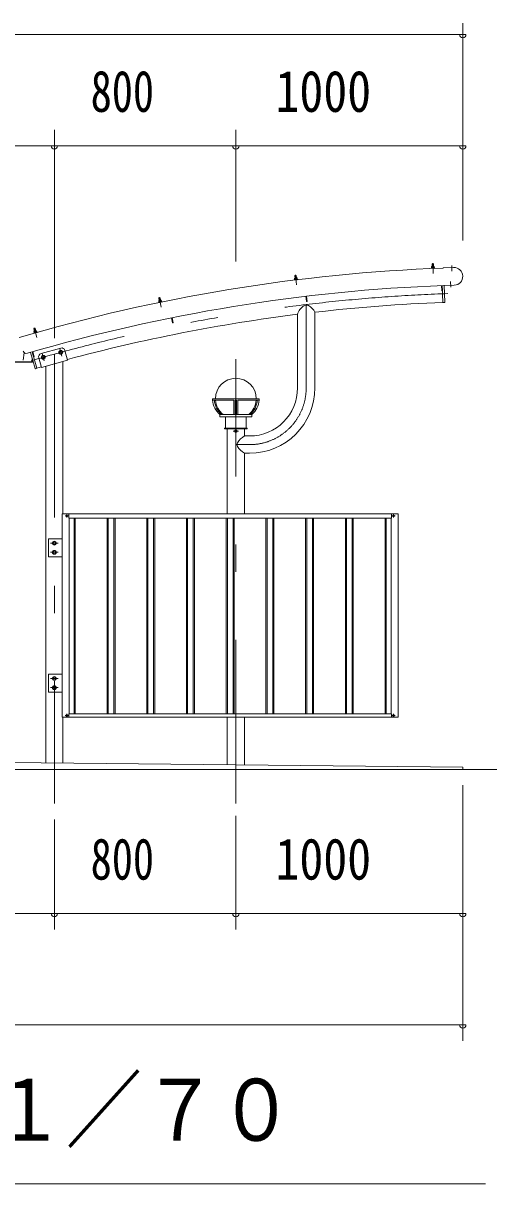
# Model space of a CAD drawing. Units: millimetres, scale not verified. Extents: x -37128 to 37128, y -14700 to 14700.
# Drawn here: x 12477 to 14565, y 1303 to 6414 of the extents above; entities that cross this region are included whole.
import ezdxf
from ezdxf.enums import TextEntityAlignment as Align

# ---------------------------------------------------------------- set-up
doc = ezdxf.new("R2010")
doc.units = ezdxf.units.MM
doc.header["$LTSCALE"] = 60
doc.linetypes.add('USER3', pattern=[24, 12, -5, 2, -5])
for name, color, linetype, lineweight in [('0-0_0', 7, 'Continuous', 18), ('0-2_1-0BOLD', 7, 'Continuous', 18), ('0-3_1-2CENTER', 3, 'USER3', 18), ('0-4_1-4THIN', 4, 'Continuous', 18), ('0-5_1-5DIM', 3, 'Continuous', 18)]:
    doc.layers.add(name, color=color, linetype=linetype, lineweight=lineweight)
doc.styles.add('ＭＳ ゴシック', font='')
doc.styles.get('ＭＳ ゴシック').set_extended_font_data('MS Gothic')

# ---------------------------------------------------------------- blocks, each defined once
blk = doc.blocks.new('ledl')
at = {"layer": '0-0_0'}
for p, q in [((14388.17, 13926.97), (14183.17, 13926.97)), ((14183.17, 13920.97), (14183.17, 13926.97)), ((14276.67, 13920.97), (14183.17, 13920.97)), ((14276.67, 13920.97), (14276.67, 13856.97)), ((14288.67, 13920.97), (14282.67, 13920.97)), ((14282.67, 13920.97), (14282.67, 13856.97)), ((14288.67, 13920.97), (14288.67, 13856.97)), ((14388.17, 13920.97), (14294.67, 13920.97)), ((14294.67, 13920.97), (14294.67, 13856.97)), ((14388.17, 13920.97), (14388.17, 13926.97)), ((14355.67, 13846.97), (14355.67, 13856.97)), ((14215.67, 13846.97), (14355.67, 13846.97)), ((14240.67, 13796.97), (14240.67, 13846.97)), ((14330.67, 13796.97), (14330.67, 13846.97)), ((14240.67, 13796.97), (14330.67, 13796.97))]:
    blk.add_line(p, q, dxfattribs=at)
blk.add_lwpolyline([(14215.67, 13846.97), (14215.67, 13856.97), (14355.67, 13856.97)], dxfattribs=at)
for start, end in [(0, 180), (183.82255, 231.05756), (308.94244, 356.17745)]:
    blk.add_arc((14285.67, 13926.97), 90, start, end, dxfattribs=at)
for centre, major_axis, start_param, end_param in [((14285.67, 13926.97), (102.47, 6.5), 3.1362923, 3.9034857), ((14293.67, 13926.97), (102.47, 6.5), 3.1362923, 3.9034857), ((14277.67, 13926.97), (-102.47, 6.5), 2.3796996, 3.146893), ((14285.67, 13926.97), (-102.47, 6.5), 2.3796996, 3.146893)]:
    blk.add_ellipse(centre, major_axis=major_axis, ratio=0.92312, start_param=start_param, end_param=end_param, dxfattribs=at)

msp = doc.modelspace()

# ---------------------------------------------------------------- linework, layer by layer
at = {"layer": '0-2_1-0BOLD'}
for p, q in [((14279.38, 5352.12), (14279.77, 5342.13)), ((14279.9, 5341.64), (14280.07, 5337.14)), ((14285.84, 5337.36), (14285.67, 5341.87)), ((14328.05, 5335.91), (14374.01, 5337.7)), ((14328.05, 5335.91), (14328.07, 5335.4)), ((13680.17, 5302.04), (13674.21, 5301.33)), ((13676.1, 5286.45), (13675.56, 5290.93)), ((13681.29, 5291.62), (13681.83, 5287.14)), ((14332.28, 5258.02), (14335.1, 5184.91)), ((13080.88, 5203.77), (13074.99, 5202.59)), ((13078.06, 5187.91), (13077.17, 5192.33)), ((13082.83, 5193.46), (13083.72, 5189.04)), ((13131.07, 5116.34), (13135.6, 5093.79)), ((13686.38, 4807.54), (13686.38, 5131.54)), ((13762.68, 5140.71), (13762.68, 4807.54)), ((12528.37, 5069.86), (12529.61, 5069.18)), ((12526.87, 5057.46), (12528.12, 5053.13)), ((12533.67, 5054.74), (12532.42, 5059.07)), ((12481.72, 4962.62), (12477.29, 4929.29)), ((12529.43, 4892.93), (12508.93, 4963.66)), ((12556.07, 4958.91), (12642.78, 4983.03)), ((12644.8, 4971.12), (12637.57, 4969.12)), ((12650.16, 4965.85), (12644.8, 4971.12)), ((12648.27, 4958.59), (12650.16, 4965.85)), ((12515.53, 4922.92), (12313.53, 4922.92)), ((12313.53, 4920.62), (12515.53, 4920.62)), ((12516.23, 4923.62), (12516.23, 4938.46)), ((12518.53, 4930.52), (12518.53, 4923.62)), ((12545.64, 4940.46), (12557.64, 4897.07)), ((12567.73, 4949.68), (12560.5, 4947.67)), ((12573.08, 4944.41), (12567.73, 4949.68)), ((12571.2, 4937.15), (12573.08, 4944.41)), ((12652.68, 4923.51), (12652.68, 4253.54)), ((12576.38, 4902.28), (12576.38, 3155.92)), ((13376.38, 4253.54), (13376.38, 4627.54)), ((13413.42, 4617.89), (13412.44, 4618.91)), ((13413.42, 4617.19), (13412.44, 4616.17)), ((13414.18, 4618.65), (13413.16, 4619.63)), ((13414.18, 4616.43), (13413.16, 4615.45)), ((13414.88, 4618.65), (13415.9, 4619.63)), ((13414.88, 4616.43), (13415.9, 4615.45)), ((13415.64, 4617.89), (13416.62, 4618.91)), ((13415.64, 4617.19), (13416.62, 4616.17)), ((13474.53, 4519.39), (13452.68, 4519.39)), ((13452.68, 4519.39), (13452.68, 4253.54)), ((12649.53, 4253.54), (12649.53, 3357.54)), ((12649.53, 4253.54), (14129.53, 4253.54)), ((12668.86, 4243.75), (12668.27, 4244.36)), ((12668.86, 4243.33), (12668.27, 4242.72)), ((12669.32, 4244.21), (12668.71, 4244.8)), ((12669.32, 4242.87), (12668.71, 4242.28)), ((12669.74, 4244.21), (12670.35, 4244.8)), ((12669.74, 4242.87), (12670.35, 4242.28)), ((12670.2, 4243.75), (12670.79, 4244.36)), ((12670.2, 4243.33), (12670.79, 4242.72)), ((12677.93, 4233.54), (12677.93, 4253.54)), ((14101.13, 4233.54), (14101.13, 4253.54)), ((14108.86, 4243.75), (14108.27, 4244.36)), ((14108.86, 4243.33), (14108.27, 4242.72)), ((14109.32, 4244.21), (14108.71, 4244.8)), ((14109.32, 4242.87), (14108.71, 4242.28)), ((14109.74, 4244.21), (14110.35, 4244.8)), ((14109.74, 4242.87), (14110.35, 4242.28)), ((14110.2, 4243.75), (14110.79, 4244.36)), ((14110.2, 4243.33), (14110.79, 4242.72)), ((14129.53, 4253.54), (14129.53, 3357.54)), ((12677.93, 4233.54), (14101.13, 4233.54)), ((12679.53, 4233.54), (12679.53, 3372.54)), ((14099.53, 4233.54), (14099.53, 3372.54)), ((12589.53, 4143.54), (12649.53, 4143.54)), ((12589.53, 4143.54), (12589.53, 4063.54)), ((12614.53, 4131.05), (12608.03, 4127.29)), ((12608.03, 4127.29), (12608.03, 4119.79)), ((12614.53, 4091.05), (12608.03, 4087.29)), ((12621.03, 4127.29), (12614.53, 4131.05)), ((12621.03, 4087.29), (12614.53, 4091.05)), ((12589.53, 4063.54), (12649.53, 4063.54)), ((12608.03, 4087.29), (12608.03, 4079.79)), ((12589.53, 3547.54), (12649.53, 3547.54)), ((12589.53, 3547.54), (12589.53, 3467.54)), ((12614.53, 3535.05), (12608.03, 3531.29)), ((12608.03, 3531.29), (12608.03, 3523.79)), ((12621.03, 3531.29), (12614.53, 3535.05)), ((12614.53, 3495.05), (12608.03, 3491.29)), ((12608.03, 3491.29), (12608.03, 3483.79)), ((12621.03, 3491.29), (12614.53, 3495.05)), ((12589.53, 3467.54), (12649.53, 3467.54)), ((12649.53, 3357.54), (14129.53, 3357.54)), ((12652.68, 3357.54), (12652.68, 3155.16)), ((12668.86, 3364.75), (12668.27, 3365.36)), ((12668.86, 3364.33), (12668.27, 3363.72)), ((12669.32, 3365.21), (12668.71, 3365.8)), ((12669.32, 3363.87), (12668.71, 3363.28)), ((12669.74, 3365.21), (12670.35, 3365.8)), ((12669.74, 3363.87), (12670.35, 3363.28)), ((12670.2, 3364.75), (12670.79, 3365.36)), ((12670.2, 3364.33), (12670.79, 3363.72)), ((12677.93, 3372.54), (12677.93, 3357.54)), ((13376.38, 3147.92), (13376.38, 3357.54)), ((13452.68, 3357.54), (13452.68, 3147.16)), ((14108.86, 3364.75), (14108.27, 3365.36)), ((14108.86, 3364.33), (14108.27, 3363.72)), ((14109.32, 3365.21), (14108.71, 3365.8)), ((14109.32, 3363.87), (14108.71, 3363.28)), ((14109.74, 3365.21), (14110.35, 3365.8)), ((14109.74, 3363.87), (14110.35, 3363.28)), ((14110.2, 3364.75), (14110.79, 3365.36)), ((14110.2, 3364.33), (14110.79, 3363.72)), ((14564.54, 3127.54), (10264.52, 3127.54))]:
    msp.add_line(p, q, dxfattribs=at)
for points in [[(14276.78, 5335.41), (14289.27, 5335.9), (14289.2, 5337.49), (14276.71, 5337.01)], [(13685.36, 5285.94), (13685.17, 5287.53), (13672.76, 5286.05), (13672.94, 5284.47)], [(13087.33, 5188.13), (13075.07, 5185.68), (13074.76, 5187.24), (13087.01, 5189.71)], [(12525.34, 5050.66), (12537.34, 5054.13), (12536.9, 5055.67), (12524.89, 5052.2)], [(13364.53, 4627.54), (13364.53, 4629.84), (13464.53, 4629.84), (13464.53, 4627.54)]]:
    msp.add_lwpolyline(points, close=True, dxfattribs=at)
for points in [[(14277.21, 5337.03), (14277.04, 5341.53), (14277.87, 5342.06), (14287.66, 5342.44), (14288.53, 5341.98), (14288.71, 5337.48)], [(14285.76, 5342.36), (14285.37, 5352.35), (14284.34, 5353.32), (14280.34, 5353.16), (14279.38, 5352.12), (14285.37, 5352.35)], [(13684.67, 5287.48), (13684.14, 5291.95), (13683.24, 5292.34), (13673.5, 5291.18), (13672.72, 5290.59), (13673.25, 5286.11)], [(13675.39, 5291.4), (13674.21, 5301.33), (13675.08, 5302.45), (13679.05, 5302.92), (13680.17, 5302.04), (13681.35, 5292.12)], [(14324.27, 5258.2), (14325.17, 5235.22), (14321.97, 5235.09), (14321.07, 5258.07)], [(14333.65, 5183.35), (14327.16, 5183.1), (14324.26, 5258.2)], [(14377.05, 5259.76), (14331.08, 5257.97), (14331.06, 5258.46)], [(13086.52, 5189.6), (13085.64, 5194.03), (13084.71, 5194.34), (13075.1, 5192.41), (13074.36, 5191.76), (13075.25, 5187.34)], [(13076.96, 5192.79), (13074.99, 5202.59), (13075.78, 5203.77), (13079.7, 5204.55), (13080.88, 5203.77), (13082.84, 5193.97)], [(13723.25, 5210.9), (13725.97, 5188.06), (13729.15, 5188.44), (13726.43, 5211.28)], [(13135.6, 5093.79), (13138.73, 5094.42), (13134.2, 5116.97)], [(12528.37, 5069.86), (12524.53, 5068.75), (12523.85, 5067.51)], [(12532.39, 5059.57), (12529.61, 5069.18), (12523.85, 5067.51), (12526.62, 5057.9)], [(12525.37, 5052.34), (12524.12, 5056.67), (12524.8, 5057.37), (12534.21, 5060.1), (12535.17, 5059.86), (12536.42, 5055.53)], [(12519.68, 4966.78), (12526.08, 4944.69), (12523, 4943.8), (12516.61, 4965.89)], [(12516.61, 4965.89), (12537.53, 4893.71), (12531.29, 4891.9)], [(12661.26, 4972.58), (12673.25, 4929.23), (12557.64, 4897.07)], [(12648.27, 4958.59), (12641.04, 4956.59), (12635.69, 4961.85), (12637.57, 4969.12)], [(12571.2, 4937.15), (12563.96, 4935.14), (12558.61, 4940.41), (12560.5, 4947.67)], [(13452.68, 4627.54), (13452.68, 4595.69), (13474.53, 4595.69)], [(12621.03, 4127.29), (12621.03, 4119.79), (12614.53, 4116.03), (12608.03, 4119.79)], [(12621.03, 4087.29), (12621.03, 4079.79), (12614.53, 4076.03), (12608.03, 4079.79)], [(12621.03, 3531.29), (12621.03, 3523.79), (12614.53, 3520.03), (12608.03, 3523.79)], [(12621.03, 3491.29), (12621.03, 3483.79), (12614.53, 3480.03), (12608.03, 3483.79)], [(12677.93, 3372.54), (14101.13, 3372.54), (14101.13, 3357.54)], [(10414.53, 3127.54), (10414.53, 3137.54), (12414.53, 3157.54), (14414.53, 3137.54), (14414.53, 3127.54)]]:
    msp.add_lwpolyline(points, dxfattribs=at)
for centre, radius in [((12642.92, 4963.85), 8.5), ((12642.92, 4963.85), 6.3), ((12565.85, 4942.41), 8.5), ((12565.85, 4942.41), 6.3), ((13414.53, 4617.54), 5.9), ((12669.53, 4243.54), 3.54), ((14109.53, 4243.54), 3.54), ((12614.53, 4123.54), 8.5), ((12614.53, 4083.54), 8.5), ((12614.53, 4123.54), 6.3), ((12614.53, 4083.54), 6.3), ((12614.53, 3527.54), 8.5), ((12614.53, 3527.54), 6.3), ((12614.53, 3487.54), 8.5), ((12614.53, 3487.54), 6.3), ((12669.53, 3364.54), 3.54), ((14109.53, 3364.54), 3.54)]:
    msp.add_circle(centre, radius, dxfattribs=at)
for centre, radius, start, end in [((14614.53, -2272.36), 7613.15, 92.1564, 106.44423), ((14277.07, 5334.42), 1, 92.23167, 272.23166), ((14278.54, 5339.75), 2.33, 54.38918, 92.23167), ((14283.11, 5333.52), 8.74, 72.93558, 111.52777), ((14287.17, 5340.08), 2.33, 92.23167, 130.07417), ((14289.06, 5334.89), 1, 272.23167, 92.23167), ((14375.53, 5298.73), 39, 272.23167, 92.23167), ((13673.31, 5283.5), 1, 96.79214, 276.79213), ((13674.36, 5288.93), 2.33, 58.94965, 96.79214), ((13679.4, 5283.09), 8.74, 77.49605, 116.08823), ((13682.93, 5289.95), 2.33, 96.79214, 134.63463), ((13685.23, 5284.92), 1, 276.79214, 96.79214), ((14614.53, -2272.36), 7536.15, 92.15564, 106.33041), ((13075.51, 5184.74), 1, 101.3526, 281.35258), ((13076.13, 5190.24), 2.33, 63.51012, 101.3526), ((13081.62, 5184.81), 8.74, 82.05652, 120.6487), ((13084.6, 5191.94), 2.33, 101.3526, 139.1951), ((13087.28, 5187.11), 1, 281.3526, 101.3526), ((13752.54, 5111.42), 69.15, 123.52468, 163.08493), ((13725.39, 5152.4), 20, 60.71679, 123.52468), ((13702.35, 5111.3), 67.11, 25.98269, 60.71679), ((14614.53, -2272.36), 7461.85, 92.20737, 96.55524), ((14333.6, 5184.85), 1.5, 272.20737, 2.20737), ((14614.53, -2272.36), 7461.85, 97.14531, 105.08638), ((12534.3, 5057.7), 2.33, 106.1393, 143.9818), ((12525.86, 5049.77), 1, 106.1393, 286.13928), ((12526.01, 5055.3), 2.33, 68.29681, 106.1393), ((12531.93, 5050.34), 8.74, 86.84322, 125.43539), ((12537.38, 5053.1), 1, 286.1393, 106.1393), ((12491.33, 4974.15), 15, 196.44423, 286.33041), ((12560.09, 4944.46), 15, 105.54708, 195.46639), ((12646.8, 4968.58), 15, 15.46639, 105.54708), ((12515.53, 4923.62), 0.7, 270, 0), ((12515.53, 4923.62), 3, 270, 0), ((12530.87, 4893.34), 1.5, 196.1636, 286.1636), ((14614.53, -2272.36), 7461.85, 106.00781, 106.16361), ((13474.53, 4807.54), 288.15, 270, 0), ((13474.53, 4807.54), 211.85, 270, 0), ((13414.53, 4617.54), 2.5, 123.11206, 146.88794), ((13414.53, 4617.54), 2.5, 213.11206, 236.88794), ((13413.06, 4617.54), 0.5, 315.99959, 44.00041), ((13414.53, 4619.01), 0.5, 225.99959, 314.00041), ((13414.53, 4616.07), 0.5, 45.99959, 134.00041), ((13416, 4617.54), 0.5, 135.99959, 224.00041), ((13414.53, 4617.54), 2.5, 33.11206, 56.88794), ((13414.53, 4617.54), 2.5, 303.11206, 326.88794), ((13434.53, 4557.54), 15, 150.48341, 209.51657), ((13491.09, 4525.52), 80, 118.69672, 150.48341), ((13491.09, 4589.56), 80, 209.51657, 241.30327), ((12669.53, 4243.54), 1.5, 123.11206, 146.88794), ((12669.53, 4243.54), 1.5, 213.11206, 236.88794), ((12668.65, 4243.54), 0.3, 315.99959, 44.00041), ((12669.53, 4244.42), 0.3, 225.99959, 314.00041), ((12669.53, 4242.66), 0.3, 45.99959, 134.00041), ((12670.41, 4243.54), 0.3, 135.99959, 224.00041), ((12669.53, 4243.54), 1.5, 33.11206, 56.88794), ((12669.53, 4243.54), 1.5, 303.11206, 326.88794), ((14109.53, 4243.54), 1.5, 123.11206, 146.88794), ((14109.53, 4243.54), 1.5, 213.11206, 236.88794), ((14108.65, 4243.54), 0.3, 315.99959, 44.00041), ((14109.53, 4244.42), 0.3, 225.99959, 314.00041), ((14109.53, 4242.66), 0.3, 45.99959, 134.00041), ((14110.41, 4243.54), 0.3, 135.99959, 224.00041), ((14109.53, 4243.54), 1.5, 33.11206, 56.88794), ((14109.53, 4243.54), 1.5, 303.11206, 326.88794), ((12669.53, 3364.54), 1.5, 123.11206, 146.88794), ((12669.53, 3364.54), 1.5, 213.11206, 236.88794), ((12668.65, 3364.54), 0.3, 315.99959, 44.00041), ((12669.53, 3365.42), 0.3, 225.99959, 314.00041), ((12669.53, 3363.66), 0.3, 45.99959, 134.00041), ((12670.41, 3364.54), 0.3, 135.99959, 224.00041), ((12669.53, 3364.54), 1.5, 33.11206, 56.88794), ((12669.53, 3364.54), 1.5, 303.11206, 326.88794), ((14109.53, 3364.54), 1.5, 123.11206, 146.88794), ((14109.53, 3364.54), 1.5, 213.11206, 236.88794), ((14108.65, 3364.54), 0.3, 315.99959, 44.00041), ((14109.53, 3365.42), 0.3, 225.99959, 314.00041), ((14109.53, 3363.66), 0.3, 45.99959, 134.00041), ((14110.41, 3364.54), 0.3, 135.99959, 224.00041), ((14109.53, 3364.54), 1.5, 33.11206, 56.88794), ((14109.53, 3364.54), 1.5, 303.11206, 326.88794)]:
    msp.add_arc(centre, radius, start, end, dxfattribs=at)
at = {"layer": '0-3_1-2CENTER'}
for p, q in [((14283.96, 5311.5), (14282.22, 5356.24)), ((14365.68, 5345.98), (14366.66, 5321)), ((13676.71, 5305.66), (13682.01, 5261.2)), ((14360.42, 5275.53), (14361.4, 5250.54)), ((13085.96, 5163.21), (13077.15, 5207.1)), ((13724.53, 5174.65), (13724.53, 4807.54)), ((12538.06, 5029.18), (12525.61, 5072.19)), ((12561.31, 4958.79), (12570.38, 4926.03)), ((12638.39, 4980.24), (12647.45, 4947.47)), ((12614.53, 4956.06), (12614.53, 2977.54)), ((13414.53, 2977.54), (13414.53, 4934.22)), ((13402.73, 4617.54), (13426.33, 4617.54)), ((13474.53, 4557.54), (13414.53, 4557.54)), ((12676.61, 4243.54), (12662.45, 4243.54)), ((12669.53, 4250.62), (12669.53, 4236.46)), ((14116.61, 4243.54), (14102.45, 4243.54)), ((14109.53, 4250.62), (14109.53, 4236.46)), ((12597.53, 4123.54), (12631.53, 4123.54)), ((12597.53, 4083.54), (12631.53, 4083.54)), ((12597.53, 3527.54), (12631.53, 3527.54)), ((12597.53, 3487.54), (12631.53, 3487.54)), ((12676.61, 3364.54), (12662.45, 3364.54)), ((12669.53, 3371.62), (12669.53, 3357.46)), ((14116.61, 3364.54), (14102.45, 3364.54)), ((14109.53, 3371.62), (14109.53, 3357.46))]:
    msp.add_line(p, q, dxfattribs=at)
for centre, radius, start, end in [((14614.53, -2272.36), 7500, 92.03471, 106.28024), ((13474.53, 4807.54), 250, 270, 0)]:
    msp.add_arc(centre, radius, start, end, dxfattribs=at)
at = {"layer": '0-4_1-4THIN'}
for p, q in [((14280.31, 5342.15), (14279.9, 5352.69)), ((14284.81, 5352.88), (14285.22, 5342.34)), ((13675.93, 5291.47), (13674.68, 5301.94)), ((13679.56, 5302.52), (13680.81, 5292.05)), ((13077.49, 5192.89), (13075.42, 5203.23)), ((13080.24, 5204.19), (13082.31, 5193.86)), ((12524.21, 5068.18), (12527.15, 5058.05)), ((12531.87, 5059.42), (12528.94, 5069.55)), ((12702.03, 4233.54), (12702.03, 3372.54)), ((12707.03, 4233.54), (12707.03, 3372.54)), ((12847.03, 4233.54), (12847.03, 3372.54)), ((12852.03, 4233.54), (12852.03, 3372.54)), ((12877.03, 4233.54), (12877.03, 3372.54)), ((12882.03, 4233.54), (12882.03, 3372.54)), ((13022.03, 4233.54), (13022.03, 3372.54)), ((13027.03, 4233.54), (13027.03, 3372.54)), ((13052.03, 4233.54), (13052.03, 3372.54)), ((13057.03, 4233.54), (13057.03, 3372.54)), ((13197.03, 4233.54), (13197.03, 3372.54)), ((13202.03, 4233.54), (13202.03, 3372.54)), ((13227.03, 4233.54), (13227.03, 3372.54)), ((13232.03, 4233.54), (13232.03, 3372.54)), ((13372.03, 4233.54), (13372.03, 3372.54)), ((13377.03, 4233.54), (13377.03, 3372.54)), ((13402.03, 4233.54), (13402.03, 3372.54)), ((13407.03, 4233.54), (13407.03, 3372.54)), ((13547.03, 4233.54), (13547.03, 3372.54)), ((13552.03, 4233.54), (13552.03, 3372.54)), ((13577.03, 4233.54), (13577.03, 3372.54)), ((13582.03, 4233.54), (13582.03, 3372.54)), ((13722.03, 4233.54), (13722.03, 3372.54)), ((13727.03, 4233.54), (13727.03, 3372.54)), ((13752.03, 4233.54), (13752.03, 3372.54)), ((13757.03, 4233.54), (13757.03, 3372.54)), ((13897.03, 4233.54), (13897.03, 3372.54)), ((13902.03, 4233.54), (13902.03, 3372.54)), ((13927.03, 4233.54), (13927.03, 3372.54)), ((13932.03, 4233.54), (13932.03, 3372.54)), ((14072.03, 4233.54), (14072.03, 3372.54)), ((14077.03, 4233.54), (14077.03, 3372.54))]:
    msp.add_line(p, q, dxfattribs=at)
at = {"layer": '0-5_1-5DIM'}
for p, q in [((14414.53, 6413.54), (14414.53, 5456.7)), ((10414.53, 6363.54), (14414.53, 6363.54)), ((14428.53, 6363.54), (14400.53, 6363.54)), ((12614.53, 5943.54), (12614.53, 5026.06)), ((13414.53, 5363.54), (13414.53, 5943.54)), ((12214.53, 5873.54), (12614.53, 5873.54)), ((12628.53, 5873.54), (12600.53, 5873.54)), ((12614.53, 5873.54), (13414.53, 5873.54)), ((13428.53, 5873.54), (13400.53, 5873.54)), ((13414.53, 5873.54), (14414.53, 5873.54)), ((14428.53, 5873.54), (14400.53, 5873.54)), ((14414.53, 1932.54), (14414.53, 3057.54)), ((13414.53, 2422.54), (13414.53, 2922.54)), ((12614.53, 2422.54), (12614.53, 2907.54)), ((12214.53, 2492.54), (12614.53, 2492.54)), ((12628.53, 2492.54), (12600.53, 2492.54)), ((12614.53, 2492.54), (13414.53, 2492.54)), ((13428.53, 2492.54), (13400.53, 2492.54)), ((13414.53, 2492.54), (14414.53, 2492.54)), ((14428.53, 2492.54), (14400.53, 2492.54)), ((10414.53, 2002.54), (14414.53, 2002.54)), ((14428.53, 2002.54), (14400.53, 2002.54)), ((10314.53, 1302.54), (14514.53, 1302.54))]:
    msp.add_line(p, q, dxfattribs=at)
for centre in [(14414.53, 6363.54), (12614.53, 5873.54), (13414.53, 5873.54), (14414.53, 5873.54), (12614.53, 2492.54), (13414.53, 2492.54), (14414.53, 2492.54), (14414.53, 2002.54)]:
    msp.add_arc(centre, 14, 180, 0, dxfattribs=at)

# ---------------------------------------------------------------- block references
at = {"layer": '0-0_0'}
msp.add_blockref('ledl', (-871.14, -9167.13), dxfattribs=at)

# ---------------------------------------------------------------- texts
at = {"layer": '0-5_1-5DIM', "color": 7, "style": 'ＭＳ ゴシック'}
for s, height, width, p in [('800', 182.3, 0.75, (12774.78, 5968.41)), ('1000', 182.3, 0.85, (13589.03, 5968.41)), ('800', 182.3, 0.75, (12774.78, 2587.41)), ('1000', 182.3, 0.85, (13589.03, 2587.41)), ('側面図\u3000Ｓ＝１／７０', 273.5, 0.9, (10314.53, 1409.85))]:
    msp.add_text(s, height=height, dxfattribs=dict(at, width=width)).set_placement(p, align=Align.BOTTOM_LEFT)

doc.saveas('drawing.dxf')
